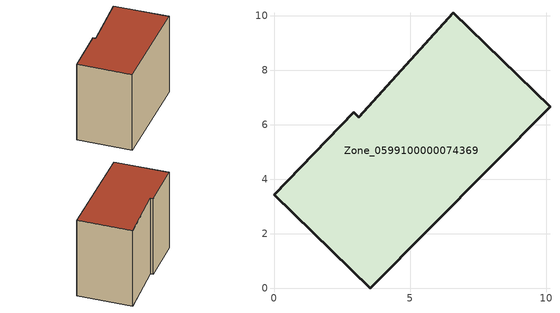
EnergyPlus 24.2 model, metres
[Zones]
Zone_0599100000074369
 floor ground (C_G): 2.92,6.45 3.1,6.28 6.58,10.11 10.13,6.66 3.54,0 0,3.43 z0
 wall outside (C_F): 2.92,6.45 0,3.43 3.54,0 10.13,6.66 6.58,10.11 3.1,6.28 2.92,6.45 z0:7.61
 roof outside (C_R): 3.1,6.28 2.92,6.45 0,3.43 3.54,0 10.13,6.66 6.58,10.11 z7.61
[BUILDING]
Pand.0599100000074369: North Axis=0; Terrain=City; Loads Convergence Tolerance Value=0.04; Temperature Convergence Tolerance Value=0.4; Solar Distribution=FullExterior; Maximum Number of Warmup Days=25; Minimum Number of Warmup Days=1
[Site:Location]
Rotterdam.The.Hague.AP_ZH_NLD Design_Conditions: Latitude=51.96; Longitude=4.45; Time Zone=1; Elevation=-4.5
[SITE:GROUNDTEMPERATURE:BUILDINGSURFACE]
18, 18, 18, 18, 18, 18, 18, 18, 18, 18, 18, 18
[MATERIAL] Thermal Absorptance=0.9; Solar Absorptance=0.7; Visible Absorptance=0.7
Name | Roughness | Thickness | Conductivity | Density | Specific Heat
G.TC.1946 | MediumSmooth | 0.15 | 1 | 540 | 1210
F.TC.1946 | Rough | 0.3 | 0.857143 | 1920 | 840
R.TC.1946 | MediumRough | 0.2 | 0.909091 | 1500 | 1000
[CONSTRUCTION]
C_G: G.TC.1946
C_F: F.TC.1946
C_R: R.TC.1946
[ZONE]
Zone_0599100000074369: Type=1; Multiplier=1; Ceiling Height=Autocalculate; Volume=Autocalculate; Floor Area=autocalculate; Part of Total Floor Area=Yes
[ZONEINFILTRATION:DESIGNFLOWRATE]
Infil_Zone_0599100000074369: Zone or ZoneList or Space or SpaceList=Zone_0599100000074369; Schedule=AlwaysOn; Design Flow Rate Calculation Method=Flow/Area; Flow Rate per Floor Area=0.003; Constant Term Coefficient=1; Temperature Term Coefficient=0; Velocity Term Coefficient=0; Velocity Squared Term Coefficient=0
[HVACTEMPLATE:ZONE:IDEALLOADSAIRSYSTEM]
Zone_0599100000074369: Maximum Heating Supply Air Temperature=50; Minimum Cooling Supply Air Temperature=13; Maximum Heating Supply Air Humidity Ratio=0.0156; Minimum Cooling Supply Air Humidity Ratio=0.0077; Heating Limit=NoLimit; Cooling Limit=NoLimit; Dehumidification Control Type=ConstantSensibleHeatRatio; Cooling Sensible Heat Ratio=0.7; Dehumidification Setpoint=60; Humidification Control Type=None; Humidification Setpoint=30; Outdoor Air Method=None; Outdoor Air Flow Rate per Person=0.00944; Outdoor Air Flow Rate per Zone Floor Area=0; Outdoor Air Flow Rate per Zone=0; Demand Controlled Ventilation Type=None; Outdoor Air Economizer Type=NoEconomizer; Heat Recovery Type=None; Sensible Heat Recovery Effectiveness=0.7; Latent Heat Recovery Effectiveness=0.65
[ZONECONTROL:THERMOSTAT]
ThermostatControl_Zone_0599100000074369: Zone or ZoneList=Zone_0599100000074369; Control Type Schedule=DualSetpointControlType; Control 1=Thermostat_Zone_0599100000074369; Temperature Difference Between Cutout And Setpoint=0
[THERMOSTATSETPOINT:DUALSETPOINT]
Thermostat_Zone_0599100000074369: Heating Setpoint Temperature Schedule=HeatingSetpoint_Zone_0599100000074369; Cooling Setpoint Temperature Schedule=CoolingSetpoint_Zone_0599100000074369
[SCHEDULE:COMPACT]
HeatingSetpoint_Zone_0599100000074369: Through: 12/31, For: AllDays, Until: 24:00, 21
CoolingSetpoint_Zone_0599100000074369: Through: 12/31, For: AllDays, Until: 24:00, 24
DualSetpointControlType: Through: 12/31, For: AllDays, Until: 24:00, 4
AlwaysOn: Through: 12/31, For: AllDays, Until: 24:00, 1
